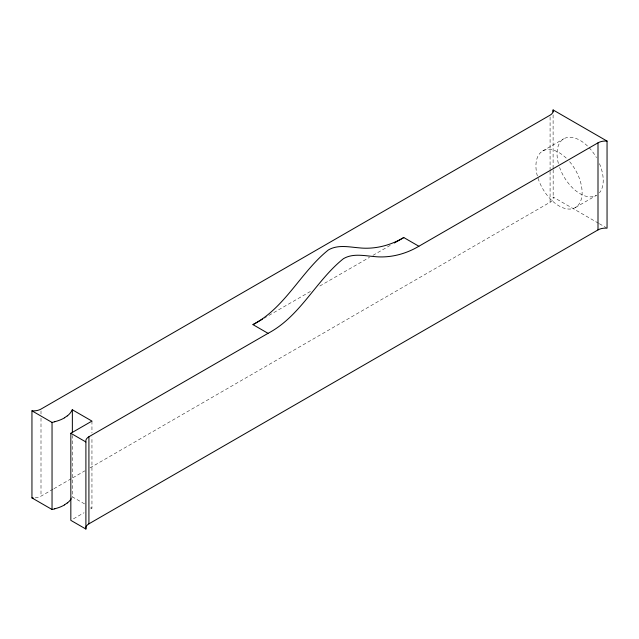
<?xml version="1.0" encoding="UTF-8"?>
<svg xmlns="http://www.w3.org/2000/svg" width="639" height="639" viewBox="0 0 639 639"><rect width="100%" height="100%" fill="white"/><g stroke="black" fill="none" stroke-linecap="round" stroke-linejoin="round"><path stroke-width="0.48" stroke-dasharray="3.19 2.4" d="M542.687 150.98L563.806 138.791M264.107 318.19L312.096 290.489M319.804 286.032L369.51 257.341M372.936 255.36L390.932 244.969M35.169 497.885A10.663 6.158 0 0 0 41 496.168L53.037 489.21M53.9 488.715L71.097 478.787M72.814 477.796L84.859 470.847M90.019 467.868L550.083 202.251A10.663 6.158 0 0 0 553.102 197.02L598.487 223.227M575.348 207.547L596.467 195.358A32.661 18.858 60 0 1 559.62 167.474M73.469 518.828L84.028 512.734M90.626 508.924L91.952 508.165L91.952 436.916M599.342 223.722L606.195 227.676M84.604 503.923L72.359 496.854L72.359 435.502M90.722 507.454L91.952 508.165M553.102 114.892L553.102 169.319M553.158 169.774L553.158 198.473M550.083 116.985L550.083 169.591M550.083 171.412L550.083 202.251M91.952 421.085L91.952 432.962M41 410.901L41 414.527M41 418.154L41 496.168M569.629 161.699A32.661 18.858 60 0 1 572.328 208.737A32.661 18.858 60 0 1 536.137 169.639A32.661 18.858 60 0 1 566.809 158.664M72.183 496.83A29.386 16.965 0 0 1 71.84 497.605M558.39 163.52A32.661 18.858 60 0 1 567.775 137.409A32.661 18.858 60 0 1 596.467 157.641M599.462 163.64A32.661 18.858 60 0 1 599.462 192.826"/><path stroke-width="0.96" d="M67.223 415.901L64.531 417.754M67.223 502.981L64.531 504.834M418.872 246.255C405.469 254.234 389.678 258.26 374.095 256.543C363.934 255.704 352.816 253.18 343.462 258.667C315.794 280.793 300.426 316.257 268.045 333.334L252.964 324.628C285.345 307.551 300.713 272.086 328.374 249.953C337.735 244.465 348.854 246.997 359.014 247.836C374.59 249.553 390.389 245.528 403.784 237.548L418.872 246.255L598 142.832A10.663 6.158 0 0 1 607.05 141.091L607.05 228.171A10.663 6.158 0 0 0 598 229.912L88.917 523.828A10.663 6.158 0 0 0 85.898 529.052L70.833 520.354L70.833 433.274L91.952 421.085L72.359 409.775L72.359 432.531M252.964 324.628L262.389 319.18M394.359 242.988L403.784 237.548M85.898 529.052L85.898 441.98A10.663 6.158 0 0 1 88.917 436.749L268.045 333.334M54.794 421.78L52.039 422.427L31.95 410.829L31.95 497.909L52.039 509.507L54.794 508.86M31.95 410.829A10.663 6.158 0 0 0 41 409.088L550.083 115.172A10.663 6.158 0 0 0 553.102 109.948L607.05 141.091M70.833 433.274L85.898 441.98M598 142.832L598 229.912M553.102 109.948L553.102 111.921M88.917 436.749L88.917 523.828M52.039 422.427L52.039 509.507M72.183 409.751A29.386 16.965 0 0 1 67.303 415.933M71.209 498.755A29.386 16.965 0 0 1 67.303 503.013M64.603 504.866A29.466 17.013 0 0 1 54.722 508.764M64.603 417.786A29.466 17.013 0 0 1 54.722 421.692M33.236 497.965A10.663 6.158 0 0 1 31.95 497.909"/></g></svg>
